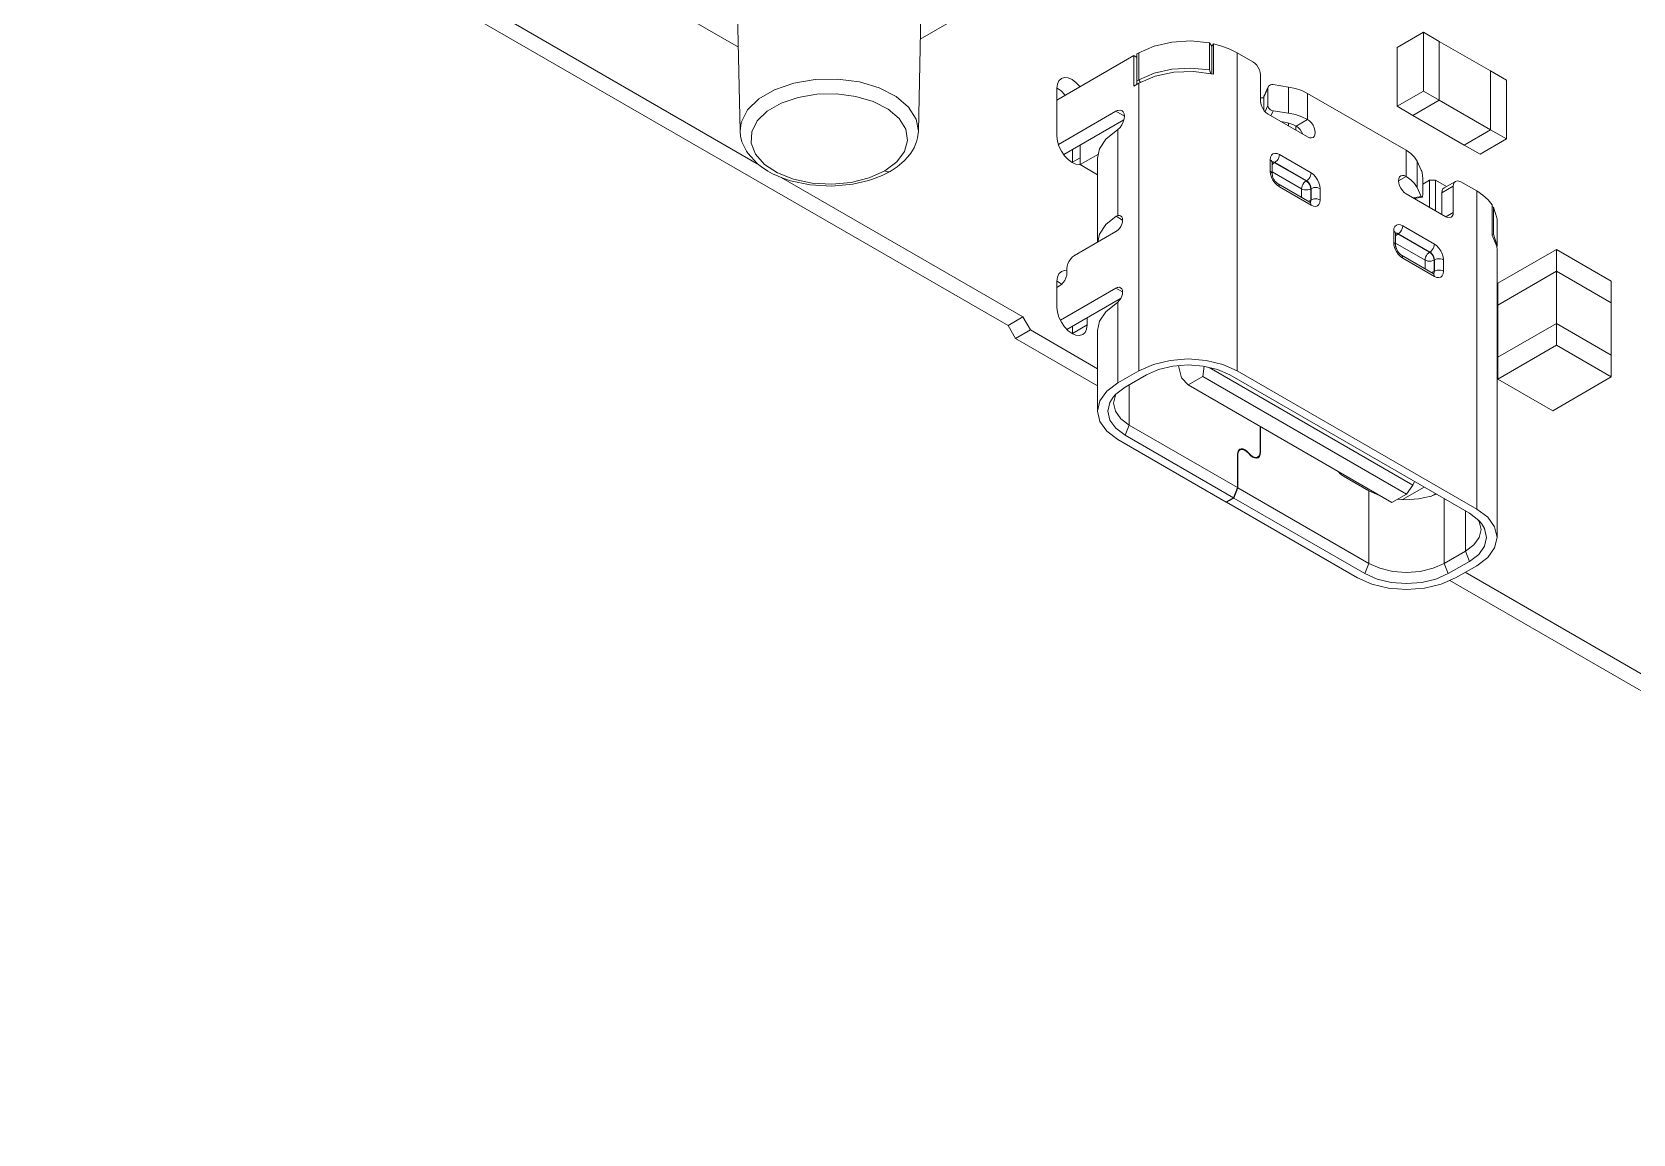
# Model space of a CAD drawing. Header units: millimetres. Extents: x -1 to 4028, y -898 to 1238.
# Drawn here: x 3166.6 to 3226.6, y 990.2 to 1031.5 of the extents above; entities that cross this region are included whole.
import ezdxf

# ---------------------------------------------------------------- set-up
doc = ezdxf.new("R2010")
doc.units = ezdxf.units.MM
doc.layers.add('Тонкая (0.2)', color=250, linetype='Continuous', lineweight=20)

msp = doc.modelspace()

# ---------------------------------------------------------------- linework, layer by layer
at = {"layer": 'Тонкая (0.2)', "color": 18, "true_color": 0x000000}
for p, q in [((3193.817, 1026.58), (3167.184, 1041.957)), ((3203.214, 1020.517), (3166.631, 1041.638)), ((3200.003, 1034.904), (3199.852, 1027.804)), ((3187.32, 1034.284), (3193.106, 1030.943)), ((3193.065, 1032.868), (3193.173, 1027.804)), ((3202.923, 1032.979), (3199.925, 1031.248)), ((3208.69, 1030.988), (3208.123, 1030.74)), ((3209.352, 1031.138), (3208.69, 1030.988)), ((3210.06, 1031.179), (3209.352, 1031.138)), ((3210.761, 1031.107), (3210.06, 1031.179)), ((3210.761, 1031.107), (3210.761, 1030.095)), ((3210.853, 1030.99), (3210.761, 1031.107)), ((3210.911, 1031.076), (3210.853, 1030.99)), ((3210.853, 1030.99), (3210.853, 1029.941)), ((3210.911, 1031.076), (3210.911, 1029.933)), ((3211.233, 1030.988), (3210.911, 1031.076)), ((3211.531, 1030.876), (3211.233, 1030.988)), ((3217.796, 1030.936), (3218.786, 1031.508)), ((3217.796, 1030.936), (3217.796, 1028.732)), ((3219.38, 1031.165), (3218.786, 1031.508)), ((3218.786, 1031.508), (3218.786, 1029.303)), ((3219.38, 1028.96), (3219.38, 1031.165)), ((3221.304, 1030.054), (3219.38, 1031.165)), ((3219.38, 1031.165), (3219.38, 1028.96)), ((3207.932, 1030.63), (3205.047, 1028.964)), ((3207.932, 1030.63), (3208.045, 1030.565)), ((3207.932, 1030.63), (3207.932, 1029.487)), ((3208.045, 1030.695), (3208.123, 1030.74)), ((3208.045, 1030.695), (3208.045, 1029.683)), ((3208.123, 1030.74), (3208.123, 1029.728)), ((3211.8, 1030.74), (3211.531, 1030.876)), ((3212.394, 1030.397), (3211.8, 1030.74)), ((3211.8, 1030.74), (3211.8, 1018.82)), ((3212.467, 1030.344), (3212.394, 1030.397)), ((3212.535, 1030.272), (3212.467, 1030.344)), ((3195.99, 1029.732), (3195.186, 1029.597)), ((3196.827, 1029.747), (3195.99, 1029.732)), ((3197.644, 1029.642), (3196.827, 1029.747)), ((3205.123, 1029.688), (3205.213, 1029.771)), ((3205.213, 1029.771), (3205.33, 1029.807)), ((3205.33, 1029.807), (3205.466, 1029.794)), ((3205.466, 1029.794), (3205.613, 1029.732)), ((3205.613, 1029.732), (3205.759, 1029.625)), ((3208.69, 1029.976), (3208.123, 1029.728)), ((3208.725, 1029.856), (3208.123, 1029.597)), ((3209.352, 1030.126), (3208.69, 1029.976)), ((3209.43, 1030.005), (3208.725, 1029.856)), ((3210.06, 1030.166), (3209.352, 1030.126)), ((3210.18, 1030.032), (3209.43, 1030.005)), ((3210.761, 1030.095), (3210.06, 1030.166)), ((3210.911, 1029.933), (3210.18, 1030.032)), ((3210.816, 1029.946), (3210.761, 1030.095)), ((3212.594, 1030.186), (3212.535, 1030.272)), ((3212.639, 1030.093), (3212.594, 1030.186)), ((3212.667, 1029.998), (3212.639, 1030.093)), ((3212.677, 1029.908), (3212.667, 1029.998)), ((3212.677, 1029.908), (3212.677, 1028.928)), ((3221.304, 1027.85), (3221.304, 1030.054)), ((3221.898, 1029.712), (3221.304, 1030.054)), ((3221.304, 1030.054), (3221.304, 1027.85)), ((3194.466, 1029.351), (3193.874, 1029.01)), ((3195.186, 1029.597), (3194.466, 1029.351)), ((3196.053, 1029.183), (3195.345, 1029.064)), ((3196.789, 1029.197), (3196.053, 1029.183)), ((3197.508, 1029.104), (3196.789, 1029.197)), ((3198.389, 1029.422), (3197.644, 1029.642)), ((3199.017, 1029.103), (3198.389, 1029.422)), ((3205.047, 1029.405), (3205.066, 1029.563)), ((3205.047, 1027.609), (3205.047, 1029.405)), ((3205.048, 1029.417), (3205.059, 1029.412)), ((3205.059, 1029.412), (3205.206, 1029.306)), ((3205.066, 1029.563), (3205.123, 1029.688)), ((3205.206, 1029.306), (3205.342, 1029.161)), ((3205.342, 1029.161), (3205.355, 1029.142)), ((3205.759, 1029.625), (3205.895, 1029.481)), ((3205.895, 1029.481), (3205.908, 1029.462)), ((3208.123, 1029.597), (3207.932, 1029.487)), ((3208.123, 1029.728), (3208.045, 1029.683)), ((3208.045, 1029.552), (3208.045, 1029.683)), ((3208.184, 1029.623), (3208.123, 1029.728)), ((3208.123, 1029.597), (3208.123, 1018.82)), ((3212.799, 1029.074), (3212.955, 1029.409)), ((3212.914, 1029.349), (3212.811, 1029.129)), ((3212.914, 1029.349), (3212.966, 1029.463)), ((3212.955, 1029.409), (3212.961, 1029.45)), ((3212.955, 1028.756), (3212.955, 1029.409)), ((3212.961, 1029.45), (3212.966, 1029.463)), ((3212.966, 1029.463), (3212.981, 1029.486)), ((3212.981, 1029.486), (3213.011, 1029.516)), ((3213.011, 1029.516), (3213.051, 1029.535)), ((3213.051, 1029.535), (3213.098, 1029.544)), ((3213.098, 1029.544), (3213.148, 1029.542)), ((3213.148, 1029.542), (3213.727, 1029.453)), ((3213.99, 1029.398), (3213.727, 1029.453)), ((3213.727, 1028.473), (3213.727, 1029.453)), ((3214.231, 1029.317), (3213.99, 1029.398)), ((3214.445, 1029.214), (3214.231, 1029.317)), ((3218.136, 1027.082), (3214.445, 1029.214)), ((3214.445, 1028.234), (3214.445, 1029.214)), ((3217.796, 1028.732), (3218.786, 1029.303)), ((3218.786, 1029.303), (3219.38, 1028.96)), ((3221.898, 1027.507), (3221.898, 1029.712)), ((3193.448, 1028.594), (3193.214, 1028.129)), ((3193.874, 1029.01), (3193.448, 1028.594)), ((3194.19, 1028.547), (3193.815, 1028.181)), ((3194.711, 1028.848), (3194.19, 1028.547)), ((3195.345, 1029.064), (3194.711, 1028.848)), ((3198.165, 1028.911), (3197.508, 1029.104)), ((3198.717, 1028.629), (3198.165, 1028.911)), ((3199.132, 1028.277), (3198.717, 1028.629)), ((3199.488, 1028.703), (3199.017, 1029.103)), ((3199.771, 1028.248), (3199.488, 1028.703)), ((3205.105, 1027.299), (3207.26, 1028.544)), ((3207.26, 1028.544), (3207.284, 1028.557)), ((3207.26, 1028.544), (3207.579, 1028.36)), ((3207.284, 1028.557), (3207.308, 1028.567)), ((3207.308, 1028.567), (3207.331, 1028.576)), ((3207.331, 1028.576), (3207.411, 1028.587)), ((3207.411, 1028.587), (3207.486, 1028.566)), ((3207.486, 1028.566), (3207.534, 1028.523)), ((3212.677, 1029.046), (3212.799, 1029.046)), ((3212.677, 1028.928), (3212.687, 1028.838)), ((3212.687, 1028.838), (3212.715, 1028.743)), ((3212.715, 1028.743), (3212.76, 1028.649)), ((3212.76, 1028.649), (3212.818, 1028.563)), ((3212.799, 1029.074), (3212.806, 1029.115)), ((3212.799, 1028.591), (3212.799, 1029.074)), ((3212.806, 1029.115), (3212.811, 1029.129)), ((3212.818, 1028.563), (3212.887, 1028.491)), ((3212.85, 1028.53), (3212.955, 1028.756)), ((3212.961, 1028.712), (3212.955, 1028.756)), ((3212.981, 1028.67), (3212.961, 1028.712)), ((3213.011, 1028.631), (3212.981, 1028.67)), ((3213.051, 1028.599), (3213.011, 1028.631)), ((3213.098, 1028.576), (3213.051, 1028.599)), ((3213.063, 1028.379), (3213.148, 1028.562)), ((3213.148, 1028.562), (3213.098, 1028.576)), ((3213.727, 1028.473), (3213.148, 1028.562)), ((3217.796, 1028.732), (3218.39, 1028.389)), ((3218.39, 1028.389), (3219.38, 1028.96)), ((3218.39, 1028.389), (3219.38, 1028.96)), ((3219.38, 1028.96), (3221.304, 1027.85)), ((3193.214, 1028.129), (3193.173, 1027.804)), ((3193.815, 1028.181), (3193.609, 1027.772)), ((3199.381, 1027.877), (3199.132, 1028.277)), ((3199.852, 1027.804), (3199.771, 1028.248)), ((3205.301, 1026.923), (3207.558, 1028.226)), ((3207.411, 1027.94), (3207.331, 1027.859)), ((3207.48, 1028.038), (3207.411, 1027.94)), ((3207.534, 1028.146), (3207.48, 1028.038)), ((3207.534, 1028.523), (3207.567, 1028.451)), ((3207.567, 1028.256), (3207.534, 1028.146)), ((3207.567, 1028.451), (3207.579, 1028.36)), ((3207.579, 1028.36), (3207.567, 1028.256)), ((3212.887, 1028.491), (3212.96, 1028.438)), ((3212.96, 1028.438), (3214.445, 1027.581)), ((3213.572, 1028.138), (3213.445, 1028.158)), ((3213.736, 1028.104), (3213.572, 1028.138)), ((3213.726, 1028.106), (3213.726, 1027.995)), ((3213.99, 1028.418), (3213.727, 1028.473)), ((3213.887, 1028.053), (3213.736, 1028.104)), ((3213.991, 1028.003), (3213.887, 1028.053)), ((3214.231, 1028.337), (3213.99, 1028.418)), ((3213.999, 1028.001), (3213.999, 1027.838)), ((3214.02, 1027.989), (3214.445, 1028.234)), ((3214.094, 1027.935), (3214.02, 1027.989)), ((3214.162, 1027.863), (3214.094, 1027.935)), ((3214.445, 1028.234), (3214.231, 1028.337)), ((3214.518, 1028.18), (3214.445, 1028.234)), ((3214.586, 1028.108), (3214.518, 1028.18)), ((3214.645, 1028.023), (3214.586, 1028.108)), ((3214.69, 1027.929), (3214.645, 1028.023)), ((3218.39, 1028.389), (3220.314, 1027.278)), ((3193.191, 1027.609), (3193.173, 1027.804)), ((3193.191, 1027.609), (3193.241, 1027.402)), ((3193.407, 1027.047), (3193.241, 1027.402)), ((3193.609, 1027.772), (3193.586, 1027.347)), ((3193.586, 1027.347), (3193.747, 1026.932)), ((3199.335, 1027.034), (3199.45, 1027.454)), ((3199.45, 1027.454), (3199.381, 1027.877)), ((3199.751, 1027.312), (3199.784, 1027.403)), ((3199.784, 1027.403), (3199.822, 1027.549)), ((3199.822, 1027.549), (3199.852, 1027.804)), ((3205.066, 1027.429), (3205.047, 1027.609)), ((3205.123, 1027.238), (3205.066, 1027.429)), ((3206.877, 1027.497), (3206.642, 1027.14)), ((3207.262, 1027.808), (3206.877, 1027.497)), ((3207.331, 1027.859), (3207.262, 1027.808)), ((3207.331, 1027.859), (3207.331, 1024.637)), ((3214.22, 1027.778), (3214.162, 1027.863)), ((3214.265, 1027.684), (3214.22, 1027.778)), ((3214.445, 1027.581), (3214.518, 1027.549)), ((3214.518, 1027.549), (3214.586, 1027.543)), ((3214.586, 1027.543), (3214.645, 1027.561)), ((3214.645, 1027.561), (3214.69, 1027.602)), ((3214.718, 1027.834), (3214.69, 1027.929)), ((3214.69, 1027.602), (3214.718, 1027.665)), ((3214.728, 1027.744), (3214.718, 1027.834)), ((3214.718, 1027.665), (3214.728, 1027.744)), ((3220.314, 1027.278), (3221.304, 1027.85)), ((3220.314, 1027.278), (3221.304, 1027.85)), ((3220.908, 1026.935), (3221.898, 1027.507)), ((3221.304, 1027.85), (3221.898, 1027.507)), ((3193.457, 1026.973), (3193.407, 1027.047)), ((3193.822, 1026.575), (3193.457, 1026.973)), ((3193.747, 1026.932), (3194.081, 1026.553)), ((3199.043, 1026.643), (3199.335, 1027.034)), ((3199.461, 1026.833), (3199.322, 1026.684)), ((3199.461, 1026.833), (3199.567, 1026.97)), ((3199.632, 1027.071), (3199.567, 1026.97)), ((3199.692, 1027.18), (3199.632, 1027.071)), ((3199.751, 1027.312), (3199.692, 1027.18)), ((3205.213, 1027.051), (3205.123, 1027.238)), ((3205.33, 1026.88), (3205.213, 1027.051)), ((3205.466, 1026.736), (3205.33, 1026.88)), ((3205.613, 1026.629), (3205.466, 1026.736)), ((3205.625, 1027.11), (3205.625, 1026.636)), ((3205.917, 1026.805), (3205.625, 1026.636)), ((3205.917, 1027.278), (3205.917, 1026.544)), ((3205.917, 1026.544), (3206.6, 1026.938)), ((3206.642, 1027.14), (3206.57, 1026.789)), ((3206.57, 1026.789), (3206.57, 1023.638)), ((3213.056, 1026.818), (3213.045, 1026.723)), ((3213.09, 1026.893), (3213.056, 1026.818)), ((3213.144, 1026.943), (3213.09, 1026.893)), ((3213.214, 1026.965), (3213.144, 1026.943)), ((3213.296, 1026.957), (3213.214, 1026.965)), ((3213.384, 1026.919), (3213.296, 1026.957)), ((3213.334, 1026.752), (3213.299, 1026.7)), ((3213.361, 1026.808), (3213.334, 1026.752)), ((3213.378, 1026.865), (3213.361, 1026.808)), ((3213.384, 1026.919), (3213.378, 1026.865)), ((3213.384, 1026.919), (3214.572, 1026.233)), ((3218.136, 1027.082), (3218.315, 1026.959)), ((3218.136, 1026.103), (3218.136, 1027.082)), ((3218.315, 1026.959), (3218.455, 1026.82)), ((3218.455, 1026.82), (3218.55, 1026.668)), ((3220.314, 1027.278), (3220.908, 1026.935)), ((3193.969, 1026.459), (3193.822, 1026.575)), ((3193.969, 1026.459), (3194.211, 1026.301)), ((3194.081, 1026.553), (3194.569, 1026.234)), ((3194.387, 1026.204), (3194.211, 1026.301)), ((3194.811, 1026.021), (3194.387, 1026.204)), ((3194.569, 1026.234), (3195.178, 1025.995)), ((3198.009, 1026.046), (3198.591, 1026.307)), ((3198.138, 1025.994), (3198.497, 1026.136)), ((3198.497, 1026.136), (3198.791, 1026.287)), ((3198.591, 1026.307), (3199.043, 1026.643)), ((3198.646, 1026.282), (3198.591, 1026.307)), ((3198.698, 1026.269), (3198.646, 1026.282)), ((3198.756, 1026.273), (3198.698, 1026.269)), ((3198.791, 1026.287), (3198.756, 1026.273)), ((3198.906, 1026.357), (3198.791, 1026.287)), ((3198.906, 1026.357), (3199.054, 1026.458)), ((3199.322, 1026.684), (3199.054, 1026.458)), ((3205.759, 1026.567), (3205.613, 1026.629)), ((3205.625, 1026.636), (3205.624, 1026.624)), ((3205.895, 1026.553), (3205.759, 1026.567)), ((3205.917, 1026.56), (3205.895, 1026.553)), ((3206.57, 1026.167), (3205.917, 1026.544)), ((3213.045, 1026.723), (3213.083, 1026.695)), ((3213.045, 1026.299), (3213.045, 1026.723)), ((3213.045, 1026.299), (3213.083, 1026.27)), ((3213.056, 1026.191), (3213.045, 1026.299)), ((3213.09, 1026.076), (3213.056, 1026.191)), ((3213.083, 1026.695), (3213.107, 1026.661)), ((3213.083, 1026.27), (3213.107, 1026.237)), ((3213.107, 1026.661), (3213.115, 1026.625)), ((3213.107, 1026.237), (3213.115, 1026.201)), ((3213.118, 1026.658), (3213.115, 1026.625)), ((3213.115, 1026.201), (3213.115, 1026.625)), ((3213.156, 1026.585), (3213.115, 1026.542)), ((3213.115, 1026.542), (3213.115, 1026.541)), ((3213.115, 1026.274), (3214.218, 1025.637)), ((3213.122, 1026.141), (3213.115, 1026.201)), ((3213.156, 1026.636), (3213.116, 1026.64)), ((3213.129, 1026.648), (3213.117, 1026.644)), ((3213.118, 1026.658), (3213.119, 1026.661)), ((3213.13, 1026.106), (3213.122, 1026.141)), ((3213.17, 1026.644), (3213.129, 1026.648)), ((3213.2, 1026.617), (3213.156, 1026.636)), ((3213.2, 1026.617), (3213.156, 1026.585)), ((3213.214, 1026.625), (3213.17, 1026.644)), ((3213.2, 1026.617), (3213.214, 1026.625)), ((3213.2, 1026.617), (3214.388, 1025.931)), ((3213.258, 1026.657), (3213.214, 1026.625)), ((3213.214, 1026.625), (3214.402, 1025.939)), ((3213.299, 1026.7), (3213.258, 1026.657)), ((3214.566, 1026.179), (3214.549, 1026.122)), ((3214.572, 1026.233), (3214.566, 1026.179)), ((3214.572, 1026.233), (3214.66, 1026.169)), ((3214.66, 1026.169), (3214.742, 1026.083)), ((3217.994, 1026.141), (3217.936, 1026.122)), ((3218.063, 1026.134), (3217.994, 1026.141)), ((3218.136, 1026.103), (3218.063, 1026.134)), ((3218.705, 1026.334), (3218.55, 1026.668)), ((3218.55, 1025.689), (3218.55, 1026.668)), ((3218.705, 1026.334), (3218.719, 1026.299)), ((3218.719, 1026.299), (3218.731, 1026.256)), ((3218.731, 1026.256), (3218.742, 1026.207)), ((3218.742, 1026.207), (3218.75, 1026.156)), ((3218.75, 1026.156), (3218.755, 1026.105)), ((3203.767, 1020.836), (3194.712, 1026.064)), ((3195.065, 1025.938), (3194.811, 1026.021)), ((3195.065, 1025.938), (3195.795, 1025.784)), ((3195.178, 1025.995), (3195.871, 1025.851)), ((3196.593, 1025.737), (3195.795, 1025.784)), ((3195.871, 1025.851), (3196.605, 1025.811)), ((3196.593, 1025.737), (3197.399, 1025.809)), ((3196.605, 1025.811), (3197.333, 1025.877)), ((3197.333, 1025.877), (3198.009, 1026.046)), ((3197.981, 1025.944), (3197.399, 1025.809)), ((3198.138, 1025.994), (3197.981, 1025.944)), ((3213.144, 1025.964), (3213.09, 1026.076)), ((3213.144, 1026.065), (3213.13, 1026.106)), ((3213.144, 1026.065), (3213.166, 1026.016)), ((3213.214, 1025.861), (3213.144, 1025.964)), ((3213.182, 1025.986), (3213.166, 1026.016)), ((3213.2, 1025.957), (3213.182, 1025.986)), ((3213.232, 1025.914), (3213.2, 1025.957)), ((3213.296, 1025.775), (3213.214, 1025.861)), ((3213.26, 1025.881), (3213.232, 1025.914)), ((3213.286, 1025.856), (3213.26, 1025.881)), ((3213.303, 1025.844), (3213.286, 1025.856)), ((3213.384, 1025.711), (3213.296, 1025.775)), ((3213.303, 1025.844), (3213.334, 1025.821)), ((3213.361, 1025.796), (3213.334, 1025.821)), ((3214.522, 1025.135), (3213.334, 1025.821)), ((3213.378, 1025.758), (3213.361, 1025.796)), ((3213.384, 1025.711), (3213.378, 1025.758)), ((3214.572, 1025.025), (3213.384, 1025.711)), ((3214.218, 1025.637), (3214.224, 1025.691)), ((3214.218, 1025.637), (3214.218, 1025.31)), ((3214.268, 1025.615), (3214.218, 1025.637)), ((3214.224, 1025.691), (3214.241, 1025.748)), ((3214.241, 1025.748), (3214.268, 1025.805)), ((3214.268, 1025.805), (3214.303, 1025.856)), ((3214.326, 1025.601), (3214.268, 1025.615)), ((3214.303, 1025.856), (3214.344, 1025.899)), ((3214.388, 1025.597), (3214.326, 1025.601)), ((3214.344, 1025.899), (3214.388, 1025.931)), ((3214.388, 1025.931), (3214.402, 1025.939)), ((3214.432, 1025.899), (3214.388, 1025.931)), ((3214.45, 1025.601), (3214.388, 1025.597)), ((3214.446, 1025.971), (3214.402, 1025.939)), ((3214.402, 1025.939), (3214.446, 1025.907)), ((3214.473, 1025.856), (3214.432, 1025.899)), ((3214.487, 1026.015), (3214.446, 1025.971)), ((3214.446, 1025.907), (3214.487, 1025.864)), ((3214.508, 1025.615), (3214.45, 1025.601)), ((3214.508, 1025.805), (3214.473, 1025.856)), ((3214.522, 1026.066), (3214.487, 1026.015)), ((3214.487, 1025.864), (3214.522, 1025.813)), ((3214.535, 1025.748), (3214.508, 1025.805)), ((3214.558, 1025.637), (3214.508, 1025.615)), ((3214.549, 1026.122), (3214.522, 1026.066)), ((3214.522, 1025.813), (3214.549, 1025.757)), ((3214.552, 1025.691), (3214.535, 1025.748)), ((3214.549, 1025.757), (3214.566, 1025.699)), ((3214.558, 1025.637), (3214.552, 1025.691)), ((3214.558, 1025.637), (3214.572, 1025.645)), ((3214.558, 1025.637), (3214.558, 1025.213)), ((3214.566, 1025.699), (3214.572, 1025.645)), ((3214.622, 1025.667), (3214.572, 1025.645)), ((3214.572, 1025.645), (3214.572, 1025.221)), ((3214.68, 1025.681), (3214.622, 1025.667)), ((3214.742, 1025.686), (3214.68, 1025.681)), ((3214.742, 1026.083), (3214.812, 1025.98)), ((3214.804, 1025.681), (3214.742, 1025.686)), ((3214.862, 1025.667), (3214.804, 1025.681)), ((3214.812, 1025.98), (3214.866, 1025.868)), ((3214.911, 1025.645), (3214.862, 1025.667)), ((3214.866, 1025.868), (3214.9, 1025.754)), ((3214.9, 1025.754), (3214.911, 1025.645)), ((3214.911, 1025.645), (3214.911, 1025.221)), ((3217.853, 1025.939), (3218.136, 1026.103)), ((3217.863, 1026.018), (3217.853, 1025.939)), ((3217.853, 1025.939), (3217.863, 1025.849)), ((3217.891, 1026.081), (3217.863, 1026.018)), ((3217.863, 1025.849), (3217.891, 1025.754)), ((3217.936, 1026.122), (3217.891, 1026.081)), ((3217.891, 1025.754), (3217.936, 1025.661)), ((3217.936, 1025.661), (3217.994, 1025.575)), ((3217.994, 1025.575), (3218.063, 1025.503)), ((3218.136, 1026.103), (3218.315, 1025.979)), ((3218.315, 1025.979), (3218.455, 1025.84)), ((3218.455, 1025.84), (3218.55, 1025.689)), ((3218.55, 1025.689), (3218.705, 1025.354)), ((3218.755, 1026.105), (3218.757, 1026.059)), ((3218.757, 1025.406), (3218.757, 1026.059)), ((3218.757, 1025.808), (3219.013, 1025.956)), ((3219.013, 1025.956), (3219.013, 1024.943)), ((3219.239, 1025.956), (3219.013, 1025.956)), ((3219.239, 1025.956), (3219.239, 1024.813)), ((3219.239, 1025.956), (3219.645, 1025.721)), ((3219.479, 1025.49), (3219.904, 1025.735)), ((3219.489, 1025.569), (3219.479, 1025.49)), ((3219.517, 1025.632), (3219.489, 1025.569)), ((3219.562, 1025.673), (3219.517, 1025.632)), ((3219.562, 1025.673), (3219.986, 1025.918)), ((3219.913, 1025.814), (3219.904, 1025.735)), ((3219.904, 1025.735), (3219.904, 1024.755)), ((3219.941, 1025.877), (3219.913, 1025.814)), ((3219.986, 1025.918), (3219.941, 1025.877)), ((3220.045, 1025.936), (3219.986, 1025.918)), ((3220.113, 1025.93), (3220.045, 1025.936)), ((3220.186, 1025.899), (3220.113, 1025.93)), ((3220.78, 1025.556), (3220.186, 1025.899)), ((3220.78, 1025.556), (3221.014, 1025.4)), ((3220.78, 1013.635), (3220.78, 1025.556)), ((3214.45, 1025.177), (3214.508, 1025.191)), ((3214.45, 1025.177), (3214.45, 1025.177)), ((3214.508, 1025.191), (3214.558, 1025.213)), ((3214.549, 1025.11), (3214.522, 1025.135)), ((3214.552, 1025.121), (3214.522, 1025.135)), ((3214.536, 1025.129), (3214.552, 1025.165)), ((3214.549, 1025.136), (3214.54, 1025.127)), ((3214.566, 1025.173), (3214.549, 1025.136)), ((3214.566, 1025.072), (3214.549, 1025.11)), ((3214.552, 1025.165), (3214.558, 1025.213)), ((3214.552, 1025.121), (3214.556, 1025.121)), ((3214.558, 1025.213), (3214.572, 1025.221)), ((3214.572, 1025.221), (3214.566, 1025.173)), ((3214.572, 1025.025), (3214.566, 1025.072)), ((3214.622, 1025.243), (3214.572, 1025.221)), ((3214.66, 1024.988), (3214.572, 1025.025)), ((3214.68, 1025.257), (3214.622, 1025.243)), ((3214.742, 1024.979), (3214.66, 1024.988)), ((3214.742, 1025.261), (3214.68, 1025.257)), ((3214.804, 1025.257), (3214.742, 1025.261)), ((3214.812, 1025.001), (3214.742, 1024.979)), ((3214.862, 1025.243), (3214.804, 1025.257)), ((3214.866, 1025.051), (3214.812, 1025.001)), ((3214.911, 1025.221), (3214.862, 1025.243)), ((3214.9, 1025.126), (3214.866, 1025.051)), ((3214.911, 1025.221), (3214.9, 1025.126)), ((3218.063, 1025.503), (3218.136, 1025.449)), ((3219.621, 1024.592), (3218.136, 1025.449)), ((3218.387, 1025.305), (3218.705, 1025.354)), ((3218.44, 1025.274), (3218.736, 1025.32)), ((3218.705, 1025.354), (3218.719, 1025.331)), ((3218.719, 1025.331), (3218.731, 1025.32)), ((3218.731, 1025.32), (3218.736, 1025.32)), ((3218.736, 1025.32), (3218.742, 1025.323)), ((3218.742, 1025.323), (3218.75, 1025.339)), ((3218.75, 1025.339), (3218.755, 1025.367)), ((3218.755, 1025.367), (3218.757, 1025.406)), ((3219.479, 1025.49), (3219.479, 1024.674)), ((3221.014, 1025.4), (3221.21, 1025.228)), ((3221.21, 1025.228), (3221.362, 1025.042)), ((3221.362, 1025.042), (3221.362, 1023.899)), ((3221.416, 1024.955), (3221.362, 1024.97)), ((3221.416, 1024.955), (3221.416, 1023.943)), ((3221.54, 1024.551), (3221.416, 1024.955)), ((3207.262, 1024.608), (3206.877, 1024.296)), ((3207.262, 1024.608), (3207.331, 1024.637)), ((3207.262, 1024.608), (3207.508, 1024.466)), ((3207.331, 1024.637), (3207.389, 1024.641)), ((3207.389, 1024.641), (3207.435, 1024.626)), ((3207.435, 1024.626), (3207.476, 1024.587)), ((3207.476, 1024.587), (3207.5, 1024.533)), ((3207.5, 1024.389), (3207.476, 1024.307)), ((3207.5, 1024.533), (3207.508, 1024.466)), ((3207.508, 1024.466), (3207.5, 1024.389)), ((3219.621, 1024.592), (3219.904, 1024.755)), ((3219.621, 1024.592), (3219.694, 1024.561)), ((3219.694, 1024.561), (3219.762, 1024.554)), ((3219.762, 1024.554), (3219.821, 1024.572)), ((3219.821, 1024.572), (3219.866, 1024.614)), ((3219.866, 1024.614), (3219.894, 1024.676)), ((3219.894, 1024.676), (3219.904, 1024.755)), ((3221.542, 1024.494), (3221.54, 1024.551)), ((3221.542, 1023.622), (3221.542, 1024.494)), ((3205.705, 1023.139), (3207.26, 1024.037)), ((3206.642, 1023.939), (3206.581, 1023.645)), ((3206.877, 1024.296), (3206.642, 1023.939)), ((3207.284, 1024.052), (3207.26, 1024.037)), ((3207.308, 1024.07), (3207.284, 1024.052)), ((3207.331, 1024.09), (3207.308, 1024.07)), ((3207.389, 1024.153), (3207.331, 1024.09)), ((3207.438, 1024.227), (3207.389, 1024.153)), ((3207.476, 1024.307), (3207.438, 1024.227)), ((3217.669, 1024.053), (3217.681, 1024.148)), ((3217.669, 1024.053), (3217.707, 1024.025)), ((3217.669, 1023.629), (3217.669, 1024.053)), ((3217.681, 1024.148), (3217.715, 1024.223)), ((3217.707, 1024.025), (3217.731, 1023.991)), ((3217.715, 1024.223), (3217.769, 1024.273)), ((3217.731, 1023.991), (3217.739, 1023.955)), ((3217.741, 1023.981), (3217.739, 1023.955)), ((3217.739, 1023.531), (3217.739, 1023.955)), ((3217.74, 1023.872), (3217.739, 1023.871)), ((3217.781, 1023.966), (3217.74, 1023.97)), ((3217.781, 1023.915), (3217.74, 1023.872)), ((3217.743, 1023.988), (3217.741, 1023.981)), ((3217.741, 1023.974), (3217.754, 1023.978)), ((3217.743, 1023.988), (3217.744, 1023.991)), ((3217.744, 1023.991), (3217.745, 1023.989)), ((3217.754, 1023.978), (3217.795, 1023.974)), ((3217.769, 1024.273), (3217.839, 1024.295)), ((3217.825, 1023.947), (3217.781, 1023.966)), ((3217.825, 1023.947), (3217.781, 1023.915)), ((3217.795, 1023.974), (3217.839, 1023.955)), ((3217.825, 1023.947), (3217.839, 1023.955)), ((3217.825, 1023.947), (3219.013, 1023.261)), ((3217.839, 1024.295), (3217.921, 1024.287)), ((3217.883, 1023.987), (3217.839, 1023.955)), ((3217.839, 1023.955), (3219.027, 1023.269)), ((3217.924, 1024.031), (3217.883, 1023.987)), ((3217.921, 1024.287), (3218.009, 1024.249)), ((3217.959, 1024.082), (3217.924, 1024.031)), ((3217.986, 1024.138), (3217.959, 1024.082)), ((3218.003, 1024.195), (3217.986, 1024.138)), ((3218.009, 1024.249), (3218.003, 1024.195)), ((3218.009, 1024.249), (3219.196, 1023.563)), ((3221.416, 1023.943), (3221.362, 1023.922)), ((3221.362, 1023.899), (3221.533, 1023.477)), ((3221.54, 1023.539), (3221.416, 1023.943)), ((3205.632, 1023.085), (3205.705, 1023.139)), ((3217.669, 1023.629), (3217.707, 1023.6)), ((3217.669, 1023.629), (3217.681, 1023.521)), ((3217.681, 1023.521), (3217.715, 1023.406)), ((3217.707, 1023.6), (3217.731, 1023.567)), ((3217.715, 1023.406), (3217.769, 1023.294)), ((3217.731, 1023.567), (3217.739, 1023.531)), ((3217.739, 1023.604), (3218.843, 1022.967)), ((3217.742, 1023.491), (3217.739, 1023.531)), ((3217.746, 1023.471), (3217.742, 1023.491)), ((3217.755, 1023.436), (3217.746, 1023.471)), ((3217.755, 1023.436), (3217.769, 1023.395)), ((3217.782, 1023.365), (3217.769, 1023.395)), ((3217.769, 1023.294), (3217.839, 1023.191)), ((3217.807, 1023.316), (3217.782, 1023.365)), ((3217.824, 1023.287), (3217.807, 1023.316)), ((3217.856, 1023.244), (3217.824, 1023.287)), ((3217.839, 1023.191), (3217.921, 1023.105)), ((3217.885, 1023.211), (3217.856, 1023.244)), ((3217.885, 1023.211), (3217.91, 1023.186)), ((3217.91, 1023.186), (3217.926, 1023.173)), ((3217.926, 1023.173), (3217.959, 1023.151)), ((3217.986, 1023.126), (3217.959, 1023.151)), ((3219.147, 1022.465), (3217.959, 1023.151)), ((3218.893, 1023.135), (3218.866, 1023.078)), ((3218.928, 1023.186), (3218.893, 1023.135)), ((3218.969, 1023.229), (3218.928, 1023.186)), ((3219.013, 1023.261), (3218.969, 1023.229)), ((3219.013, 1023.261), (3219.027, 1023.269)), ((3219.013, 1023.261), (3219.057, 1023.229)), ((3219.071, 1023.301), (3219.027, 1023.269)), ((3219.027, 1023.269), (3219.071, 1023.237)), ((3219.057, 1023.229), (3219.097, 1023.186)), ((3219.112, 1023.345), (3219.071, 1023.301)), ((3219.071, 1023.237), (3219.112, 1023.194)), ((3219.097, 1023.186), (3219.133, 1023.135)), ((3219.147, 1023.396), (3219.112, 1023.345)), ((3219.112, 1023.194), (3219.147, 1023.143)), ((3219.133, 1023.135), (3219.16, 1023.078)), ((3219.174, 1023.452), (3219.147, 1023.396)), ((3219.147, 1023.143), (3219.174, 1023.087)), ((3219.191, 1023.509), (3219.174, 1023.452)), ((3219.196, 1023.563), (3219.191, 1023.509)), ((3219.196, 1023.563), (3219.284, 1023.499)), ((3219.284, 1023.499), (3219.366, 1023.413)), ((3219.366, 1023.413), (3219.436, 1023.31)), ((3219.436, 1023.31), (3219.49, 1023.198)), ((3219.49, 1023.198), (3219.524, 1023.084)), ((3221.533, 1023.477), (3221.542, 1023.351)), ((3221.535, 1023.447), (3221.542, 1023.481)), ((3221.542, 1023.481), (3221.54, 1023.539)), ((3221.542, 1023.622), (3221.542, 1023.481)), ((3221.542, 1023.351), (3221.542, 1012.573)), ((3221.579, 1022.098), (3223.771, 1023.363)), ((3223.771, 1023.363), (3223.771, 1022.547)), ((3225.822, 1022.179), (3223.771, 1023.363)), ((3205.123, 1022.454), (3205.213, 1022.537)), ((3205.213, 1022.537), (3205.33, 1022.573)), ((3205.33, 1022.573), (3205.422, 1022.564)), ((3205.422, 1022.649), (3205.432, 1022.739)), ((3205.422, 1022.486), (3205.422, 1022.649)), ((3205.432, 1022.739), (3205.46, 1022.834)), ((3205.46, 1022.834), (3205.505, 1022.928)), ((3205.505, 1022.928), (3205.563, 1023.013)), ((3205.563, 1023.013), (3205.632, 1023.085)), ((3217.921, 1023.105), (3218.009, 1023.041)), ((3218.003, 1023.088), (3217.986, 1023.126)), ((3218.009, 1023.041), (3218.003, 1023.088)), ((3219.196, 1022.355), (3218.009, 1023.041)), ((3218.849, 1023.021), (3218.843, 1022.967)), ((3218.843, 1022.967), (3218.843, 1022.64)), ((3218.843, 1022.967), (3218.893, 1022.945)), ((3218.866, 1023.078), (3218.849, 1023.021)), ((3218.893, 1022.945), (3218.95, 1022.931)), ((3218.95, 1022.931), (3219.013, 1022.927)), ((3219.013, 1022.927), (3219.075, 1022.931)), ((3219.075, 1022.931), (3219.133, 1022.945)), ((3219.133, 1022.945), (3219.182, 1022.967)), ((3219.182, 1022.543), (3219.133, 1022.521)), ((3219.16, 1023.078), (3219.177, 1023.021)), ((3219.174, 1023.087), (3219.191, 1023.03)), ((3219.177, 1023.021), (3219.182, 1022.967)), ((3219.182, 1022.543), (3219.177, 1022.495)), ((3219.182, 1022.967), (3219.196, 1022.975)), ((3219.182, 1022.967), (3219.182, 1022.543)), ((3219.182, 1022.543), (3219.196, 1022.551)), ((3219.191, 1023.03), (3219.196, 1022.975)), ((3219.196, 1022.551), (3219.191, 1022.504)), ((3219.246, 1022.998), (3219.196, 1022.975)), ((3219.196, 1022.975), (3219.196, 1022.551)), ((3219.246, 1022.573), (3219.196, 1022.551)), ((3219.304, 1023.011), (3219.246, 1022.998)), ((3219.304, 1022.587), (3219.246, 1022.573)), ((3219.366, 1023.016), (3219.304, 1023.011)), ((3219.366, 1022.591), (3219.304, 1022.587)), ((3219.428, 1023.011), (3219.366, 1023.016)), ((3219.428, 1022.587), (3219.366, 1022.591)), ((3219.486, 1022.998), (3219.428, 1023.011)), ((3219.486, 1022.573), (3219.428, 1022.587)), ((3219.536, 1022.975), (3219.486, 1022.998)), ((3219.536, 1022.551), (3219.486, 1022.573)), ((3219.524, 1023.084), (3219.536, 1022.975)), ((3219.536, 1022.551), (3219.524, 1022.456)), ((3219.536, 1022.975), (3219.536, 1022.551)), ((3221.579, 1021.281), (3223.771, 1022.547)), ((3221.579, 1021.281), (3223.771, 1022.547)), ((3223.771, 1022.547), (3225.822, 1021.363)), ((3223.771, 1022.547), (3223.771, 1020.587)), ((3225.822, 1021.363), (3223.771, 1022.547)), ((3205.047, 1022.171), (3205.066, 1022.329)), ((3205.047, 1021.191), (3205.047, 1022.171)), ((3205.047, 1021.942), (3205.139, 1021.996)), ((3205.048, 1022.183), (3205.059, 1022.178)), ((3205.059, 1022.178), (3205.206, 1022.071)), ((3205.066, 1022.329), (3205.123, 1022.454)), ((3205.212, 1022.049), (3205.139, 1021.996)), ((3205.206, 1022.071), (3205.22, 1022.057)), ((3205.281, 1022.121), (3205.212, 1022.049)), ((3205.339, 1022.207), (3205.281, 1022.121)), ((3205.384, 1022.3), (3205.339, 1022.207)), ((3205.412, 1022.395), (3205.384, 1022.3)), ((3205.422, 1022.486), (3205.412, 1022.395)), ((3207.284, 1021.926), (3207.308, 1021.936)), ((3207.308, 1021.936), (3207.331, 1021.943)), ((3207.331, 1021.943), (3207.389, 1021.947)), ((3207.389, 1021.947), (3207.435, 1021.931)), ((3207.435, 1021.931), (3207.476, 1021.893)), ((3219.075, 1022.507), (3219.074, 1022.507)), ((3219.133, 1022.521), (3219.075, 1022.507)), ((3219.174, 1022.44), (3219.147, 1022.465)), ((3219.17, 1022.454), (3219.147, 1022.465)), ((3219.177, 1022.495), (3219.16, 1022.458)), ((3219.174, 1022.466), (3219.164, 1022.457)), ((3219.177, 1022.451), (3219.17, 1022.454)), ((3219.191, 1022.504), (3219.174, 1022.466)), ((3219.191, 1022.402), (3219.174, 1022.44)), ((3219.177, 1022.451), (3219.18, 1022.451)), ((3219.196, 1022.355), (3219.191, 1022.402)), ((3219.284, 1022.318), (3219.196, 1022.355)), ((3219.366, 1022.309), (3219.284, 1022.318)), ((3219.436, 1022.331), (3219.366, 1022.309)), ((3219.49, 1022.381), (3219.436, 1022.331)), ((3219.524, 1022.456), (3219.49, 1022.381)), ((3221.579, 1022.098), (3221.579, 1021.281)), ((3225.822, 1021.363), (3225.822, 1022.179)), ((3207.26, 1021.914), (3205.176, 1020.71)), ((3207.432, 1021.523), (3205.423, 1020.363)), ((3207.262, 1021.342), (3206.877, 1021.03)), ((3207.26, 1021.914), (3207.284, 1021.926)), ((3207.26, 1021.914), (3207.508, 1021.771)), ((3207.331, 1021.395), (3207.262, 1021.342)), ((3207.389, 1021.458), (3207.331, 1021.395)), ((3207.331, 1021.395), (3207.331, 1018.362)), ((3207.438, 1021.532), (3207.389, 1021.458)), ((3207.476, 1021.613), (3207.438, 1021.532)), ((3207.476, 1021.893), (3207.5, 1021.839)), ((3207.5, 1021.694), (3207.476, 1021.613)), ((3207.5, 1021.839), (3207.508, 1021.771)), ((3207.508, 1021.771), (3207.5, 1021.694)), ((3225.822, 1019.403), (3225.822, 1021.363)), ((3203.767, 1020.836), (3203.214, 1020.517)), ((3204.05, 1020.346), (3203.767, 1020.836)), ((3205.066, 1021.011), (3205.047, 1021.191)), ((3205.123, 1020.821), (3205.066, 1021.011)), ((3205.213, 1020.634), (3205.123, 1020.821)), ((3206.178, 1020.799), (3206.178, 1020.538)), ((3206.877, 1021.03), (3206.642, 1020.673)), ((3221.579, 1021.281), (3221.579, 1019.322)), ((3203.497, 1020.027), (3203.214, 1020.517)), ((3204.05, 1020.346), (3203.497, 1020.027)), ((3206.57, 1018.891), (3204.05, 1020.346)), ((3205.33, 1020.462), (3205.213, 1020.634)), ((3205.466, 1020.318), (3205.33, 1020.462)), ((3205.613, 1020.211), (3205.466, 1020.318)), ((3205.759, 1020.149), (3205.613, 1020.211)), ((3205.625, 1020.219), (3205.624, 1020.207)), ((3206.178, 1020.538), (3205.625, 1020.219)), ((3205.625, 1020.48), (3205.625, 1020.219)), ((3205.895, 1020.136), (3205.759, 1020.149)), ((3206.013, 1020.172), (3205.895, 1020.136)), ((3206.102, 1020.255), (3206.013, 1020.172)), ((3206.159, 1020.38), (3206.102, 1020.255)), ((3206.178, 1020.538), (3206.159, 1020.38)), ((3206.642, 1020.673), (3206.57, 1020.322)), ((3206.57, 1020.322), (3206.57, 1017.301)), ((3221.579, 1019.322), (3223.771, 1020.587)), ((3221.579, 1019.322), (3223.771, 1020.587)), ((3223.771, 1020.587), (3223.771, 1019.771)), ((3225.822, 1019.403), (3223.771, 1020.587)), ((3223.771, 1020.587), (3225.822, 1019.403)), ((3206.57, 1018.252), (3203.497, 1020.027)), ((3221.579, 1018.505), (3223.771, 1019.771)), ((3223.771, 1019.771), (3225.822, 1018.587)), ((3208.662, 1019.058), (3208.123, 1018.82)), ((3209.289, 1019.208), (3208.662, 1019.058)), ((3208.857, 1018.863), (3209.39, 1018.991)), ((3209.962, 1019.259), (3209.289, 1019.208)), ((3209.39, 1018.991), (3209.962, 1019.034)), ((3209.599, 1019.006), (3209.72, 1018.554)), ((3210.635, 1019.208), (3209.962, 1019.259)), ((3209.962, 1019.034), (3210.534, 1018.991)), ((3210.561, 1018.984), (3210.513, 1018.607)), ((3210.534, 1018.991), (3211.067, 1018.863)), ((3211.262, 1019.058), (3210.635, 1019.208)), ((3210.75, 1018.939), (3218.392, 1014.527)), ((3211.8, 1018.82), (3211.262, 1019.058)), ((3221.579, 1019.322), (3221.579, 1018.505)), ((3225.822, 1018.587), (3225.822, 1019.403)), ((3207.331, 1018.362), (3206.918, 1018.051)), ((3207.331, 1018.362), (3208.123, 1018.82)), ((3207.607, 1018.203), (3208.399, 1018.66)), ((3208.399, 1018.66), (3208.857, 1018.863)), ((3209.962, 1018.289), (3209.72, 1018.554)), ((3209.962, 1018.289), (3210.513, 1018.607)), ((3210.513, 1018.607), (3218.15, 1014.198)), ((3211.067, 1018.863), (3211.524, 1018.66)), ((3211.524, 1018.66), (3220.505, 1013.476)), ((3211.8, 1018.82), (3220.78, 1013.635)), ((3221.579, 1018.505), (3223.63, 1017.321)), ((3223.63, 1017.321), (3225.822, 1018.587)), ((3206.918, 1018.051), (3206.658, 1017.689)), ((3207.035, 1017.631), (3207.155, 1017.826)), ((3207.155, 1017.826), (3207.256, 1017.939)), ((3207.17, 1017.598), (3207.238, 1017.897)), ((3207.238, 1017.897), (3207.271, 1017.95)), ((3207.256, 1017.939), (3207.607, 1018.203)), ((3207.755, 1016.781), (3207.755, 1018.289)), ((3209.962, 1018.289), (3217.598, 1013.88)), ((3206.658, 1017.689), (3206.57, 1017.301)), ((3206.57, 1017.301), (3206.658, 1016.912)), ((3206.96, 1017.301), (3207.035, 1017.631)), ((3207.035, 1016.971), (3206.96, 1017.301)), ((3207.238, 1017.299), (3207.17, 1017.598)), ((3207.438, 1017.02), (3207.238, 1017.299)), ((3206.658, 1016.912), (3206.918, 1016.55)), ((3206.918, 1016.55), (3207.331, 1016.239)), ((3207.256, 1016.663), (3207.035, 1016.971)), ((3207.607, 1016.399), (3207.256, 1016.663)), ((3207.755, 1016.781), (3207.438, 1017.02)), ((3207.607, 1016.399), (3207.755, 1016.781)), ((3211.814, 1014.438), (3207.755, 1016.781)), ((3212.663, 1016.729), (3212.663, 1015.774)), ((3212.677, 1016.721), (3212.677, 1015.766)), ((3211.39, 1013.896), (3207.331, 1016.239)), ((3211.666, 1014.055), (3207.607, 1016.399)), ((3211.814, 1015.692), (3211.824, 1015.771)), ((3211.814, 1015.692), (3211.814, 1014.438)), ((3211.814, 1015.676), (3211.828, 1015.684)), ((3211.824, 1015.771), (3211.852, 1015.834)), ((3211.828, 1015.684), (3211.843, 1015.764)), ((3211.828, 1015.684), (3211.828, 1014.43)), ((3211.84, 1015.808), (3211.909, 1015.848)), ((3211.843, 1015.764), (3211.878, 1015.824)), ((3211.852, 1015.834), (3211.898, 1015.876)), ((3211.878, 1015.824), (3211.909, 1015.848)), ((3211.898, 1015.876), (3211.955, 1015.894)), ((3211.909, 1015.848), (3211.932, 1015.858)), ((3211.932, 1015.858), (3211.999, 1015.865)), ((3211.955, 1015.894), (3212.023, 1015.888)), ((3211.999, 1015.865), (3212.074, 1015.844)), ((3212.023, 1015.888), (3212.097, 1015.858)), ((3212.074, 1015.844), (3212.152, 1015.796)), ((3212.097, 1015.858), (3212.17, 1015.805)), ((3212.152, 1015.796), (3212.226, 1015.725)), ((3212.17, 1015.805), (3212.239, 1015.733)), ((3212.225, 1015.726), (3212.239, 1015.733)), ((3212.299, 1015.645), (3212.226, 1015.725)), ((3212.307, 1015.662), (3212.239, 1015.733)), ((3212.377, 1015.585), (3212.299, 1015.645)), ((3212.38, 1015.609), (3212.307, 1015.662)), ((3212.457, 1015.549), (3212.377, 1015.585)), ((3212.454, 1015.578), (3212.38, 1015.609)), ((3212.522, 1015.572), (3212.454, 1015.578)), ((3212.531, 1015.542), (3212.457, 1015.549)), ((3212.579, 1015.59), (3212.501, 1015.545)), ((3212.579, 1015.59), (3212.522, 1015.572)), ((3212.591, 1015.56), (3212.531, 1015.542)), ((3212.625, 1015.632), (3212.579, 1015.59)), ((3212.641, 1015.609), (3212.591, 1015.56)), ((3212.653, 1015.695), (3212.625, 1015.632)), ((3212.67, 1015.678), (3212.641, 1015.609)), ((3212.663, 1015.774), (3212.653, 1015.695)), ((3212.661, 1015.756), (3212.677, 1015.766)), ((3212.677, 1015.766), (3212.67, 1015.678)), ((3215.678, 1014.948), (3215.594, 1015.037)), ((3215.788, 1014.868), (3215.678, 1014.948)), ((3216.736, 1014.321), (3215.788, 1014.868)), ((3211.666, 1014.055), (3211.814, 1014.438)), ((3211.68, 1014.047), (3211.828, 1014.43)), ((3216.736, 1011.597), (3211.828, 1014.43)), ((3216.736, 1014.321), (3217.136, 1014.142)), ((3216.736, 1014.321), (3216.736, 1011.597)), ((3217.136, 1014.142), (3217.151, 1014.138)), ((3217.598, 1013.88), (3218.15, 1014.198)), ((3218.808, 1014.455), (3218.004, 1013.991)), ((3218.15, 1014.198), (3218.392, 1014.527)), ((3218.392, 1014.527), (3218.445, 1014.665)), ((3219.232, 1014.21), (3219.058, 1014.11)), ((3219.077, 1014.114), (3219.267, 1014.19)), ((3211.39, 1013.896), (3211.666, 1014.055)), ((3211.404, 1013.888), (3211.68, 1014.047)), ((3211.404, 1013.904), (3211.404, 1013.888)), ((3216.311, 1011.055), (3211.404, 1013.888)), ((3216.587, 1011.214), (3211.68, 1014.047)), ((3217.82, 1014.008), (3218.1, 1013.983)), ((3218.1, 1013.983), (3218.603, 1014.012)), ((3218.603, 1014.012), (3219.077, 1014.114)), ((3219.564, 1011.597), (3219.564, 1014.019)), ((3220.356, 1013.561), (3220.356, 1012.054)), ((3220.78, 1013.635), (3221.194, 1013.324)), ((3220.505, 1013.476), (3220.856, 1013.211)), ((3220.841, 1013.223), (3220.874, 1013.169)), ((3220.856, 1013.211), (3220.956, 1013.098)), ((3220.874, 1013.169), (3220.942, 1012.87)), ((3220.956, 1013.098), (3221.077, 1012.904)), ((3221.194, 1013.324), (3221.453, 1012.962)), ((3221.453, 1012.962), (3221.542, 1012.573)), ((3220.874, 1012.571), (3220.674, 1012.293)), ((3220.942, 1012.87), (3220.874, 1012.571)), ((3221.077, 1012.904), (3221.152, 1012.573)), ((3221.152, 1012.573), (3221.077, 1012.243)), ((3221.542, 1012.573), (3221.453, 1012.185)), ((3220.356, 1012.054), (3219.564, 1011.597)), ((3220.674, 1012.293), (3220.356, 1012.054)), ((3220.505, 1011.671), (3220.356, 1012.054)), ((3220.856, 1011.935), (3220.505, 1011.671)), ((3221.194, 1011.823), (3220.78, 1011.512)), ((3221.077, 1012.243), (3220.856, 1011.935)), ((3221.453, 1012.185), (3221.194, 1011.823)), ((3216.587, 1011.214), (3216.736, 1011.597)), ((3217.045, 1011.011), (3216.587, 1011.214)), ((3217.15, 1011.413), (3216.736, 1011.597)), ((3217.632, 1011.298), (3217.15, 1011.413)), ((3218.15, 1011.258), (3217.632, 1011.298)), ((3218.668, 1011.298), (3218.15, 1011.258)), ((3219.15, 1011.413), (3218.668, 1011.298)), ((3219.564, 1011.597), (3219.15, 1011.413)), ((3219.713, 1011.214), (3219.255, 1011.011)), ((3219.713, 1011.214), (3219.564, 1011.597)), ((3220.505, 1011.671), (3219.713, 1011.214)), ((3220.78, 1011.512), (3219.988, 1011.055)), ((3256.26, 990.529), (3220.349, 1011.263)), ((3216.85, 1010.816), (3216.311, 1011.055)), ((3217.477, 1010.666), (3216.85, 1010.816)), ((3217.578, 1010.884), (3217.045, 1011.011)), ((3218.15, 1010.615), (3217.477, 1010.666)), ((3218.15, 1010.84), (3217.578, 1010.884)), ((3218.722, 1010.884), (3218.15, 1010.84)), ((3218.823, 1010.666), (3218.15, 1010.615)), ((3219.255, 1011.011), (3218.722, 1010.884)), ((3219.45, 1010.816), (3218.823, 1010.666)), ((3219.988, 1011.055), (3219.45, 1010.816)), ((3255.707, 990.21), (3219.77, 1010.958))]:
    msp.add_line(p, q, dxfattribs=at)

doc.saveas('drawing.dxf')
